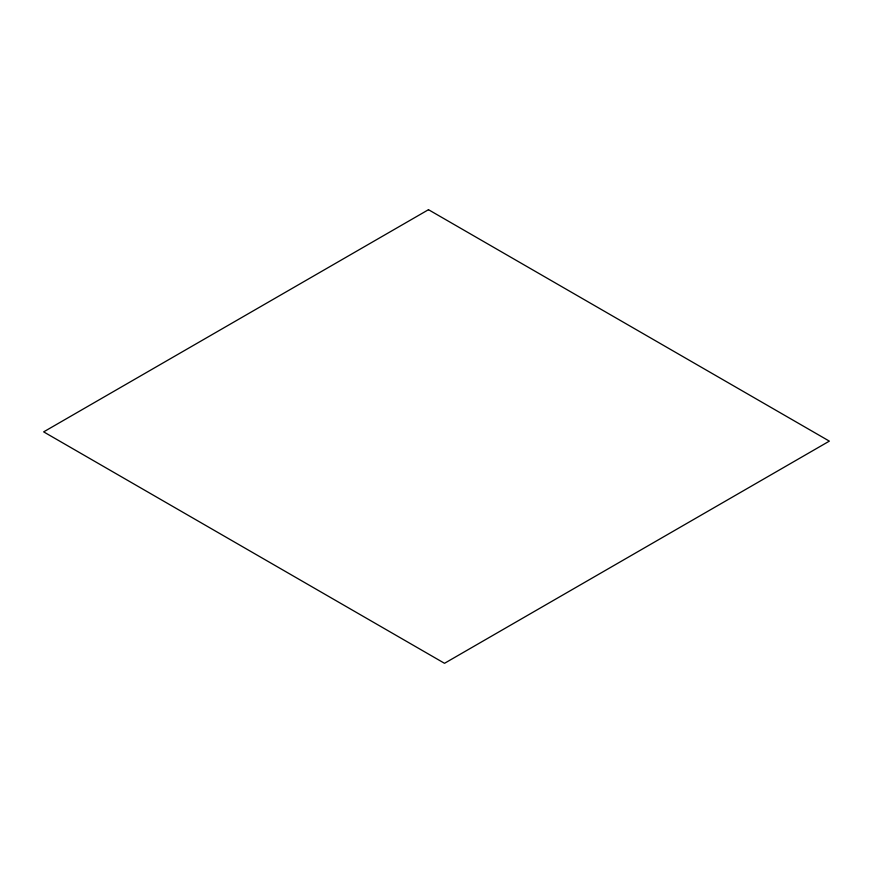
<?xml version="1.0" encoding="UTF-8"?>
<svg xmlns="http://www.w3.org/2000/svg" width="873" height="873" viewBox="0 0 873 873"><rect width="100%" height="100%" fill="white"/><g stroke="black" fill="none" stroke-linecap="round" stroke-linejoin="round"><path stroke-width="1.31" d="M428.479 209.695L43.65 431.873L444.521 663.305L829.35 441.127L428.479 209.695"/></g></svg>
